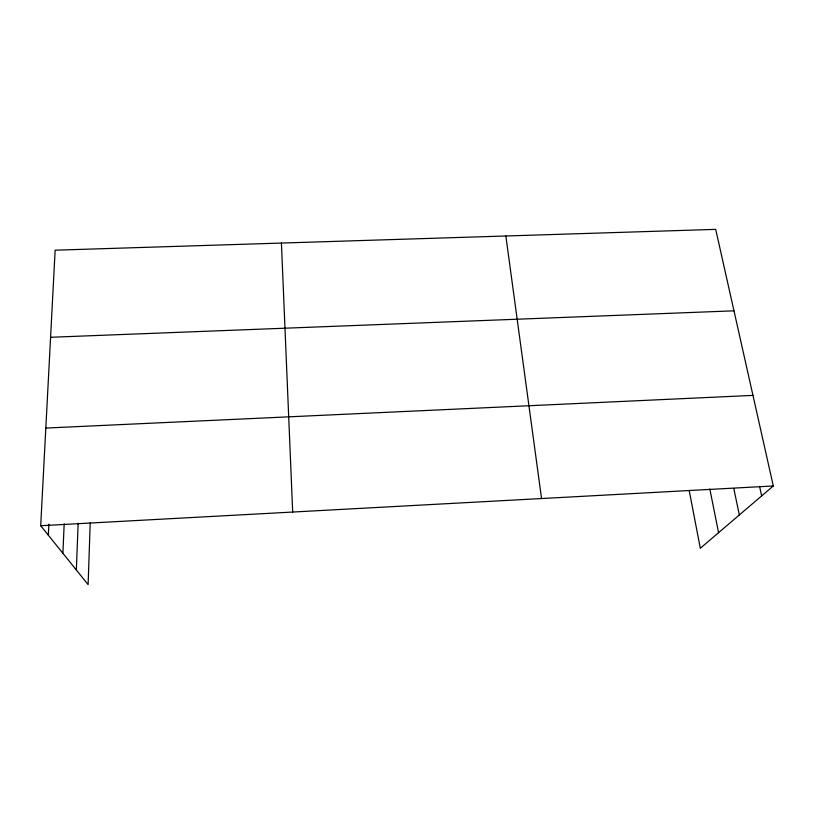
<?xml version="1.0" encoding="UTF-8"?>
<svg xmlns="http://www.w3.org/2000/svg" width="814" height="814" viewBox="0 0 814 814"><rect width="100%" height="100%" fill="white"/><g stroke="black" fill="none" stroke-linecap="round" stroke-linejoin="round"><path stroke-width="1.22" d="M90.212 522.822L88.115 584.625L40.7 525.722L55.149 250.193L715.699 229.375L773.3 485.968L700.305 548.28L689.183 490.404M76.343 569.993L78.144 523.239M62.892 553.286L64.174 523.88M48.331 535.205L48.881 524.175M40.7 525.722L773.3 485.968M45.818 428.062L752.97 395.39M50.58 337.281L733.984 310.826M759.554 486.345L761.65 495.909M733.78 488.461L739.326 514.967M709.828 488.99L718.579 532.682M505.85 235.989L541.554 498.544M281.42 243.06L292.684 512.047"/></g></svg>
